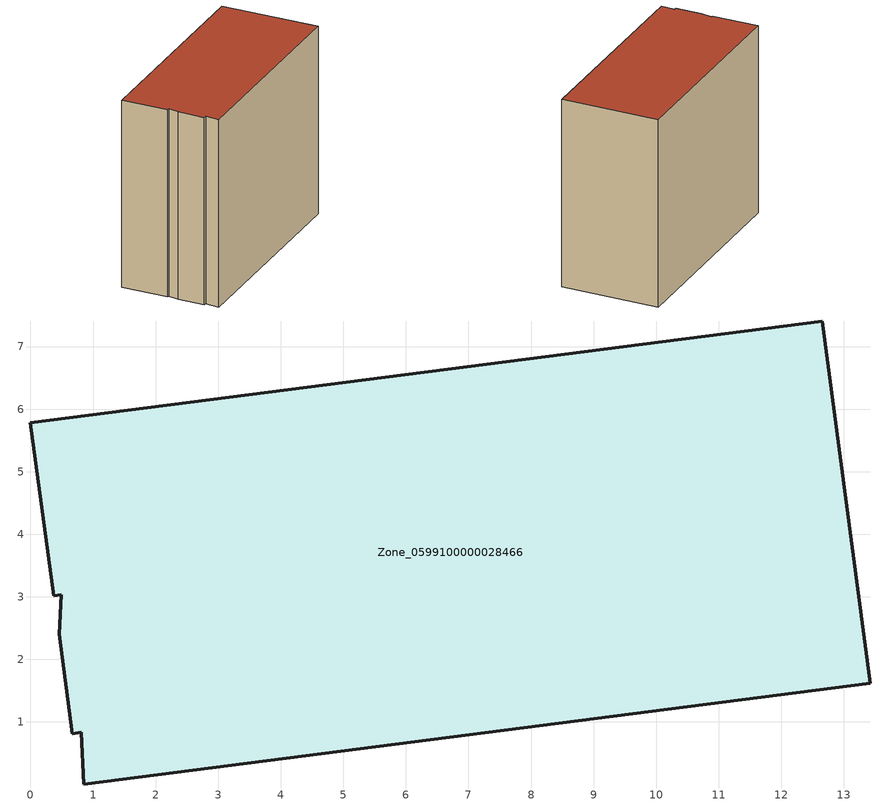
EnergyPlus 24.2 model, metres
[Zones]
Zone_0599100000028466
 floor ground (C_G): 0.67,0.81 0.46,2.4 0.49,3.04 0.37,3.02 0,5.78 12.65,7.41 13.42,1.62 0.85,0.01 0.81,0.83 z0
 wall outside (C_F): 13.42,1.62 12.65,7.41 0,5.78 0.37,3.02 0.49,3.04 0.46,2.4 0.67,0.81 0.81,0.83 0.85,0.01 13.42,1.62 z0:11.44
 roof outside (C_R): 0.49,3.04 0.46,2.4 0.67,0.81 0.81,0.83 0.85,0.01 13.42,1.62 12.65,7.41 0,5.78 0.37,3.02 z11.44
[BUILDING]
Pand.0599100000028466: North Axis=0; Terrain=City; Loads Convergence Tolerance Value=0.04; Temperature Convergence Tolerance Value=0.4; Solar Distribution=FullExterior; Maximum Number of Warmup Days=25; Minimum Number of Warmup Days=1
[Site:Location]
Rotterdam.The.Hague.AP_ZH_NLD Design_Conditions: Latitude=51.96; Longitude=4.45; Time Zone=1; Elevation=-4.5
[SITE:GROUNDTEMPERATURE:BUILDINGSURFACE]
18, 18, 18, 18, 18, 18, 18, 18, 18, 18, 18, 18
[MATERIAL] Thermal Absorptance=0.9; Solar Absorptance=0.7; Visible Absorptance=0.7
Name | Roughness | Thickness | Conductivity | Density | Specific Heat
G.TI.1946 | MediumSmooth | 0.15 | 1 | 540 | 1210
F.TI.1946 | Rough | 0.3 | 0.857143 | 1920 | 840
R.TI.1946 | MediumRough | 0.2 | 0.1 | 1500 | 1000
[CONSTRUCTION]
C_G: G.TI.1946
C_F: F.TI.1946
C_R: R.TI.1946
[ZONE]
Zone_0599100000028466: Type=1; Multiplier=1; Ceiling Height=Autocalculate; Volume=Autocalculate; Floor Area=autocalculate; Part of Total Floor Area=Yes
[ZONEINFILTRATION:DESIGNFLOWRATE]
Infil_Zone_0599100000028466: Zone or ZoneList or Space or SpaceList=Zone_0599100000028466; Schedule=AlwaysOn; Design Flow Rate Calculation Method=Flow/Area; Flow Rate per Floor Area=0.003; Constant Term Coefficient=1; Temperature Term Coefficient=0; Velocity Term Coefficient=0; Velocity Squared Term Coefficient=0
[HVACTEMPLATE:ZONE:IDEALLOADSAIRSYSTEM]
Zone_0599100000028466: Maximum Heating Supply Air Temperature=50; Minimum Cooling Supply Air Temperature=13; Maximum Heating Supply Air Humidity Ratio=0.0156; Minimum Cooling Supply Air Humidity Ratio=0.0077; Heating Limit=NoLimit; Cooling Limit=NoLimit; Dehumidification Control Type=ConstantSensibleHeatRatio; Cooling Sensible Heat Ratio=0.7; Dehumidification Setpoint=60; Humidification Control Type=None; Humidification Setpoint=30; Outdoor Air Method=None; Outdoor Air Flow Rate per Person=0.00944; Outdoor Air Flow Rate per Zone Floor Area=0; Outdoor Air Flow Rate per Zone=0; Demand Controlled Ventilation Type=None; Outdoor Air Economizer Type=NoEconomizer; Heat Recovery Type=None; Sensible Heat Recovery Effectiveness=0.7; Latent Heat Recovery Effectiveness=0.65
[ZONECONTROL:THERMOSTAT]
ThermostatControl_Zone_0599100000028466: Zone or ZoneList=Zone_0599100000028466; Control Type Schedule=DualSetpointControlType; Control 1=Thermostat_Zone_0599100000028466; Temperature Difference Between Cutout And Setpoint=0
[THERMOSTATSETPOINT:DUALSETPOINT]
Thermostat_Zone_0599100000028466: Heating Setpoint Temperature Schedule=HeatingSetpoint_Zone_0599100000028466; Cooling Setpoint Temperature Schedule=CoolingSetpoint_Zone_0599100000028466
[SCHEDULE:COMPACT]
HeatingSetpoint_Zone_0599100000028466: Through: 12/31, For: AllDays, Until: 24:00, 21
CoolingSetpoint_Zone_0599100000028466: Through: 12/31, For: AllDays, Until: 24:00, 24
DualSetpointControlType: Through: 12/31, For: AllDays, Until: 24:00, 4
AlwaysOn: Through: 12/31, For: AllDays, Until: 24:00, 1
